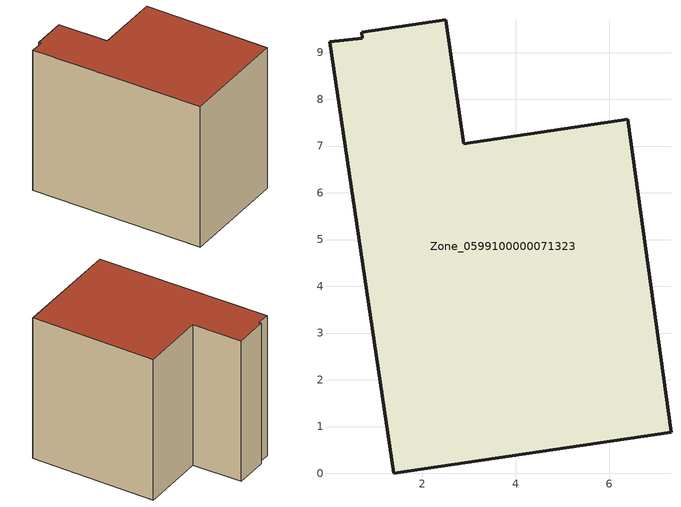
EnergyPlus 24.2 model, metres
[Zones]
Zone_0599100000071323
 floor ground (C_G): 1.39,0 0.02,9.23 0.71,9.3 0.7,9.44 2.5,9.7 2.89,7.05 6.4,7.58 7.32,0.87 z0
 wall outside (C_F): 7.32,0.87 6.4,7.58 2.89,7.05 2.5,9.7 0.7,9.44 0.71,9.3 0.02,9.23 1.39,0 7.32,0.87 z0:7.92
 roof outside (C_R): 0.02,9.23 1.39,0 7.32,0.87 6.4,7.58 2.89,7.05 2.5,9.7 0.7,9.44 0.71,9.3 z7.92
[BUILDING]
Pand.0599100000071323: North Axis=0; Terrain=City; Loads Convergence Tolerance Value=0.04; Temperature Convergence Tolerance Value=0.4; Solar Distribution=FullExterior; Maximum Number of Warmup Days=25; Minimum Number of Warmup Days=1
[Site:Location]
Rotterdam.The.Hague.AP_ZH_NLD Design_Conditions: Latitude=51.96; Longitude=4.45; Time Zone=1; Elevation=-4.5
[SITE:GROUNDTEMPERATURE:BUILDINGSURFACE]
18, 18, 18, 18, 18, 18, 18, 18, 18, 18, 18, 18
[MATERIAL] Thermal Absorptance=0.9; Solar Absorptance=0.7; Visible Absorptance=0.7
Name | Roughness | Thickness | Conductivity | Density | Specific Heat
G.TI.1946 | MediumSmooth | 0.15 | 1 | 540 | 1210
F.TI.1946 | Rough | 0.3 | 0.857143 | 1920 | 840
R.TI.1946 | MediumRough | 0.2 | 0.1 | 1500 | 1000
[CONSTRUCTION]
C_G: G.TI.1946
C_F: F.TI.1946
C_R: R.TI.1946
[ZONE]
Zone_0599100000071323: Type=1; Multiplier=1; Ceiling Height=Autocalculate; Volume=Autocalculate; Floor Area=autocalculate; Part of Total Floor Area=Yes
[ZONEINFILTRATION:DESIGNFLOWRATE]
Infil_Zone_0599100000071323: Zone or ZoneList or Space or SpaceList=Zone_0599100000071323; Schedule=AlwaysOn; Design Flow Rate Calculation Method=Flow/Area; Flow Rate per Floor Area=0.003; Constant Term Coefficient=1; Temperature Term Coefficient=0; Velocity Term Coefficient=0; Velocity Squared Term Coefficient=0
[HVACTEMPLATE:ZONE:IDEALLOADSAIRSYSTEM]
Zone_0599100000071323: Maximum Heating Supply Air Temperature=50; Minimum Cooling Supply Air Temperature=13; Maximum Heating Supply Air Humidity Ratio=0.0156; Minimum Cooling Supply Air Humidity Ratio=0.0077; Heating Limit=NoLimit; Cooling Limit=NoLimit; Dehumidification Control Type=ConstantSensibleHeatRatio; Cooling Sensible Heat Ratio=0.7; Dehumidification Setpoint=60; Humidification Control Type=None; Humidification Setpoint=30; Outdoor Air Method=None; Outdoor Air Flow Rate per Person=0.00944; Outdoor Air Flow Rate per Zone Floor Area=0; Outdoor Air Flow Rate per Zone=0; Demand Controlled Ventilation Type=None; Outdoor Air Economizer Type=NoEconomizer; Heat Recovery Type=None; Sensible Heat Recovery Effectiveness=0.7; Latent Heat Recovery Effectiveness=0.65
[ZONECONTROL:THERMOSTAT]
ThermostatControl_Zone_0599100000071323: Zone or ZoneList=Zone_0599100000071323; Control Type Schedule=DualSetpointControlType; Control 1=Thermostat_Zone_0599100000071323; Temperature Difference Between Cutout And Setpoint=0
[THERMOSTATSETPOINT:DUALSETPOINT]
Thermostat_Zone_0599100000071323: Heating Setpoint Temperature Schedule=HeatingSetpoint_Zone_0599100000071323; Cooling Setpoint Temperature Schedule=CoolingSetpoint_Zone_0599100000071323
[SCHEDULE:COMPACT]
HeatingSetpoint_Zone_0599100000071323: Through: 12/31, For: AllDays, Until: 24:00, 21
CoolingSetpoint_Zone_0599100000071323: Through: 12/31, For: AllDays, Until: 24:00, 24
DualSetpointControlType: Through: 12/31, For: AllDays, Until: 24:00, 4
AlwaysOn: Through: 12/31, For: AllDays, Until: 24:00, 1
